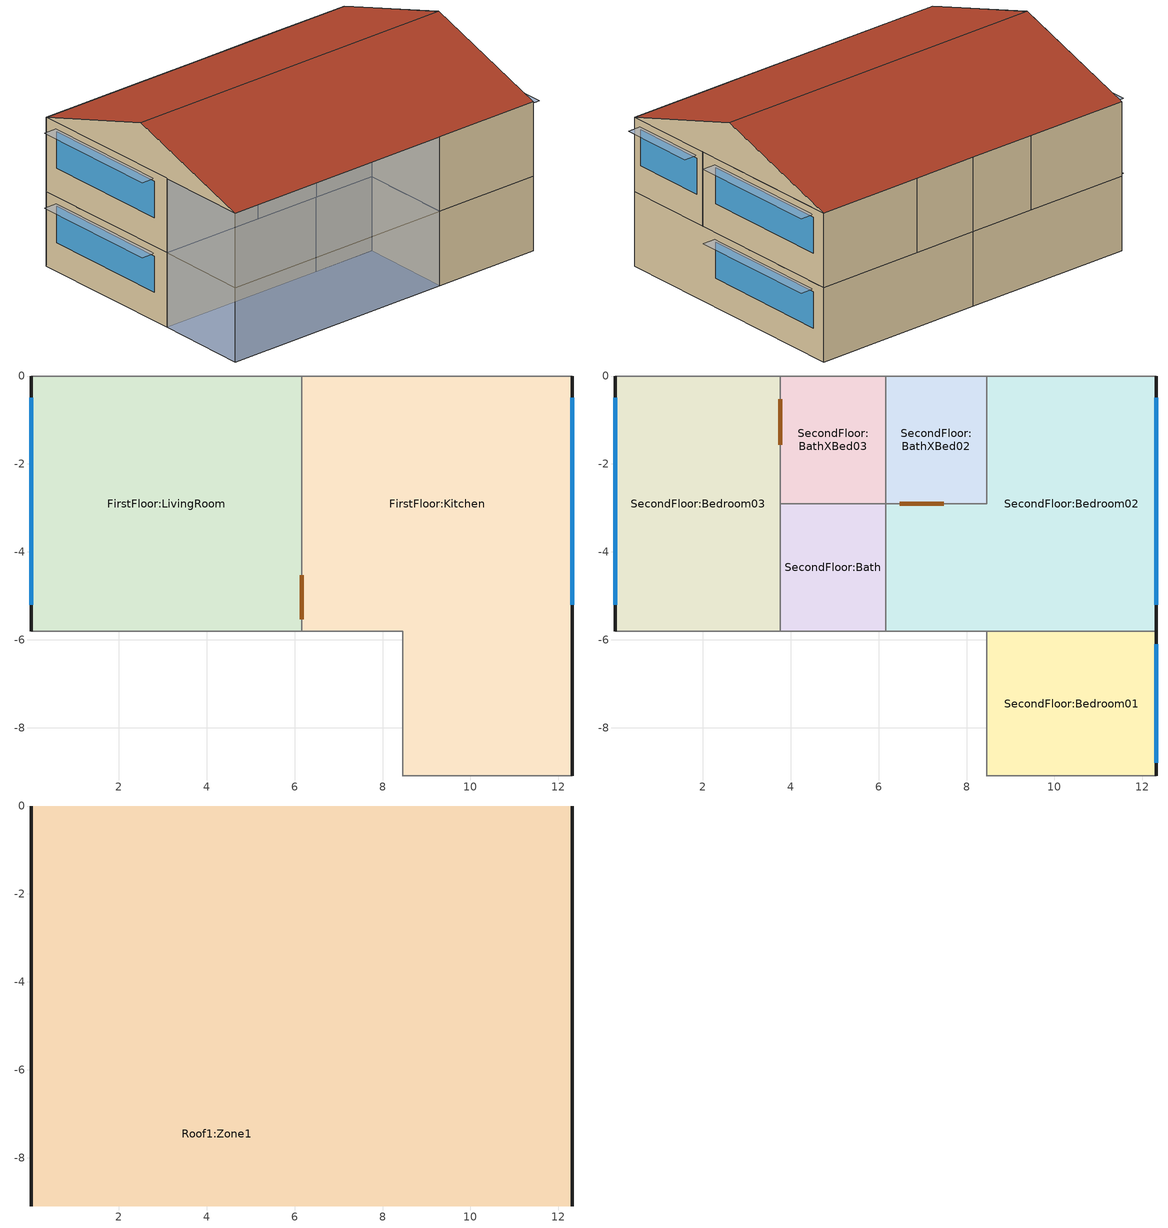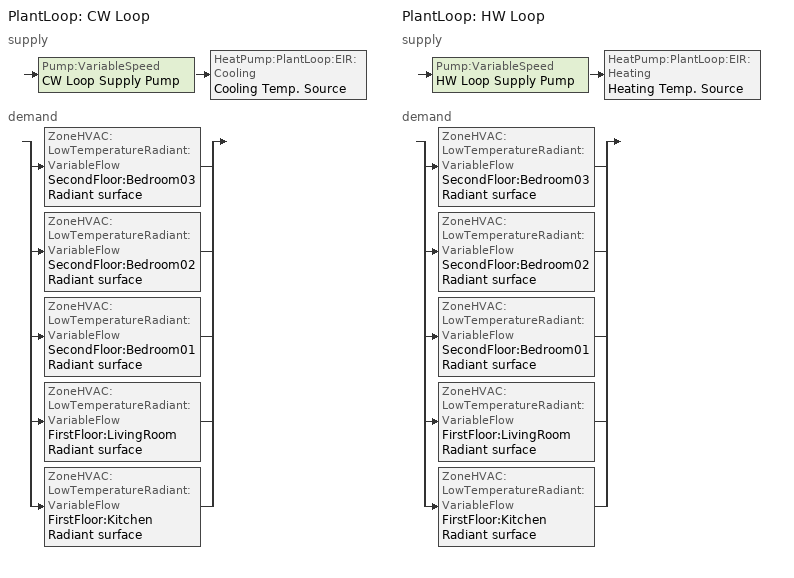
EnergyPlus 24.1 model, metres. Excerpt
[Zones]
FirstFloor:Kitchen
 floor ground (Heated Floor with floor covering - Ground): 12.32,-9.1 8.46,-9.1 8.46,-5.81 12.32,-5.81 z0; 12.32,-5.81 6.16,-5.81 6.16,0 12.32,0 z0
 wall outside (Wall - Energy code standard - Heavyweight): 12.32,-9.1 12.32,0 z0:2.59
 wall to FirstFloor:LivingRoom (Partition - 2 x 1 in. (2x25mm) gypsum plasterboard with 4 in. (100mm) cavity): 6.16,0 6.16,-5.81 z0:2.59
 wall adiabatic (Partition - 2 x 1 in. (2x25mm) gypsum plasterboard with 4 in. (100mm) cavity): 6.16,-5.81 8.46,-5.81 8.46,-9.1 z0:2.59
 wall adiabatic (Wall - Energy code standard - Heavyweight): 12.32,0 6.16,0 / 8.46,-9.1 12.32,-9.1 z0:2.59
 window (double_pane_low_E_air_eu): 12.32,-5.2 12.32,-0.5 z1:2.26
 door inside (Puerta interior del proyecto): 6.16,-4.54 6.16,-5.53 z0:2
FirstFloor:LivingRoom
 floor ground (Heated Floor with floor covering - Ground): 6.16,-5.81 0.01,-5.81 0.01,0 6.16,0 z0
 wall outside (Wall - Energy code standard - Heavyweight): 0.01,0 0.01,-5.81 z0:2.59
 wall adiabatic (Partition - 2 x 1 in. (2x25mm) gypsum plasterboard with 4 in. (100mm) cavity): 0.01,-5.81 6.16,-5.81 z0:2.59
 wall adiabatic (Wall - Energy code standard - Heavyweight): 6.16,0 0.01,0 z0:2.59
 window (double_pane_low_E_air_eu): 0.01,-0.5 0.01,-5.2 z1:2.26
SecondFloor:BathXBed02
 floor to FirstFloor:Kitchen (Heated Floor with floor covering - Internal): 8.46,-2.9 6.16,-2.9 6.16,0 8.46,0 z2.59
 wall to SecondFloor:Bedroom02 (Partition - 2 x 1 in. (2x25mm) gypsum plasterboard with 4 in. (100mm) cavity): 6.16,-2.9 8.46,-2.9 8.46,0 z2.59:5.18
 wall to SecondFloor:BathXBed03 (Partition - 2 x 1 in. (2x25mm) gypsum plasterboard with 4 in. (100mm) cavity_Rev): 6.16,0 6.16,-2.9 z2.59:5.18
 wall adiabatic (Wall - Energy code standard - Heavyweight): 8.46,0 6.16,0 z2.59:5.18
 door inside (Puerta interior del proyecto): 6.48,-2.9 7.48,-2.9 z2.83:4.83
SecondFloor:BathXBed03
 floor to FirstFloor:LivingRoom (Heated Floor with floor covering - Internal): 6.16,-2.9 3.77,-2.9 3.77,0 6.16,0 z2.59
 wall to SecondFloor:Bedroom03 (Partition - 2 x 1 in. (2x25mm) gypsum plasterboard with 4 in. (100mm) cavity_Rev): 3.77,0 3.77,-2.9 z2.59:5.18
 wall to SecondFloor:Bath (Partition - 2 x 1 in. (2x25mm) gypsum plasterboard with 4 in. (100mm) cavity): 3.77,-2.9 6.16,-2.9 z2.59:5.18
 wall adiabatic (Wall - Energy code standard - Heavyweight): 6.16,0 3.77,0 z2.59:5.18
 door inside (Puerta interior del proyecto_Rev): 3.77,-0.53 3.77,-1.56 z2.83:4.83
SecondFloor:Bath
 floor to FirstFloor:LivingRoom (Heated Floor with floor covering - Internal): 6.16,-5.81 3.77,-5.81 3.77,-2.9 6.16,-2.9 z2.59
 wall to SecondFloor:Bedroom02 (Partition - 2 x 1 in. (2x25mm) gypsum plasterboard with 4 in. (100mm) cavity_Rev): 6.16,-5.81 6.16,-2.9 z2.59:5.18
 wall to SecondFloor:Bedroom03 (Partition - 2 x 1 in. (2x25mm) gypsum plasterboard with 4 in. (100mm) cavity_Rev): 3.77,-2.9 3.77,-5.81 z2.59:5.18
 wall adiabatic (Partition - 2 x 1 in. (2x25mm) gypsum plasterboard with 4 in. (100mm) cavity): 3.77,-5.81 6.16,-5.81 z2.59:5.18
SecondFloor:Bedroom01
 floor to FirstFloor:Kitchen (Heated Floor with floor covering - Internal): 12.32,-9.1 8.46,-9.1 8.46,-5.81 12.32,-5.81 z2.59
 wall outside (Wall - Energy code standard - Heavyweight): 12.32,-9.1 12.32,-5.81 z2.59:5.18
 wall to SecondFloor:Bedroom02 (Partition - 2 x 1 in. (2x25mm) gypsum plasterboard with 4 in. (100mm) cavity_Rev): 12.32,-5.81 8.46,-5.81 z2.59:5.18
 wall adiabatic (Partition - 2 x 1 in. (2x25mm) gypsum plasterboard with 4 in. (100mm) cavity): 8.46,-5.81 8.46,-9.1 z2.59:5.18
 wall adiabatic (Wall - Energy code standard - Heavyweight): 8.46,-9.1 12.32,-9.1 z2.59:5.18
 window (double_pane_low_E_air_eu): 12.32,-8.8 12.32,-6.1 z3.6:4.86
SecondFloor:Bedroom02
 floor to FirstFloor:Kitchen (Heated Floor with floor covering - Internal): 8.46,-5.81 6.16,-5.81 6.16,-2.9 8.46,-2.9 z2.59; 12.32,-5.81 8.46,-5.81 8.46,0 12.32,0 z2.59
 wall outside (Wall - Energy code standard - Heavyweight): 12.32,-5.81 12.32,0 z2.59:5.18
 wall adiabatic (Partition - 2 x 1 in. (2x25mm) gypsum plasterboard with 4 in. (100mm) cavity): 6.16,-5.81 8.46,-5.81 z2.59:5.18
 wall adiabatic (Wall - Energy code standard - Heavyweight): 12.32,0 8.46,0 z2.59:5.18
 window (double_pane_low_E_air_eu): 12.32,-5.2 12.32,-0.5 z3.6:4.86
SecondFloor:Bedroom03
 floor to FirstFloor:LivingRoom (Heated Floor with floor covering - Internal): 3.77,-5.81 0.01,-5.81 0.01,0 3.77,0 z2.59
 wall outside (Wall - Energy code standard - Heavyweight): 0.01,0 0.01,-5.81 z2.59:5.18
 wall adiabatic (Partition - 2 x 1 in. (2x25mm) gypsum plasterboard with 4 in. (100mm) cavity): 0.01,-5.81 3.77,-5.81 z2.59:5.18
 wall adiabatic (Wall - Energy code standard - Heavyweight): 3.77,0 0.01,0 z2.59:5.18
 window (double_pane_low_E_air_eu): 0.01,-0.5 0.01,-5.2 z3.6:4.86
Roof1:Zone1
 floor to SecondFloor:Bedroom03 (Combined semi-exposed roof - Energy code standard - Heavyweight_Rev): 3.77,-5.81 0.01,-5.81 0.01,0 3.77,0 z5.18
 floor to SecondFloor:BathXBed03 (Combined semi-exposed roof - Energy code standard - Heavyweight_Rev): 6.16,-2.9 3.77,-2.9 3.77,0 6.16,0 z5.18
 floor to SecondFloor:BathXBed02 (Combined semi-exposed roof - Energy code standard - Heavyweight_Rev): 8.46,-2.9 6.16,-2.9 6.16,0 8.46,0 z5.18
 floor to SecondFloor:Bedroom02 (Combined semi-exposed roof - Energy code standard - Heavyweight_Rev): 12.32,-2.9 8.46,-2.9 8.46,0 12.32,0 z5.18; 12.32,-5.81 6.16,-5.81 6.16,-2.9 12.32,-2.9 z5.18
 floor to SecondFloor:Bath (Combined semi-exposed roof - Energy code standard - Heavyweight_Rev): 6.16,-5.81 3.77,-5.81 3.77,-2.9 6.16,-2.9 z5.18
 floor to SecondFloor:Bedroom01 (Combined semi-exposed roof - Energy code standard - Heavyweight_Rev): 12.32,-9.1 8.46,-9.1 8.46,-5.81 12.32,-5.81 z5.18
 floor adiabatic (Heated Floor with floor covering - Internal): 8.46,-9.1 0.01,-9.1 0.01,-5.81 8.46,-5.81 z5.18
 wall outside (Wall - Energy code standard - Heavyweight): 12.32,-9.1,5.18 12.32,0,5.18 12.32,-4.55,6.66; 0.01,0,5.18 0.01,-9.1,5.18 0.01,-4.55,6.66
 roof outside (Combined semi-exposed roof - Energy code standard - Heavyweight): 12.32,0,5.18 0.01,0,5.18 0.01,-4.55,6.66 12.32,-4.55,6.66; 0.01,-9.1,5.18 12.32,-9.1,5.18 12.32,-4.55,6.66 0.01,-4.55,6.66
shading: 0.01,-5.81 0.01,-9.1 / 0.01,-9.1 8.46,-9.1 z2.59:5.18; 0.01,-5.81 0.01,-9.1 / 0.01,-9.1 8.46,-9.1 z0:2.59; 12.32,-8.8 12.32,-6.1 12.82,-6.1 12.82,-8.8 z4.96; 12.32,-5.2 12.32,-0.5 12.82,-0.5 12.82,-5.2 z4.96; 0.01,-5.2 0.01,-0.5 -0.49,-0.5 -0.49,-5.2 z4.96; 12.32,-5.2 12.32,-0.5 12.82,-0.5 12.82,-5.2 z2.36; 0.01,-5.2 0.01,-0.5 -0.49,-0.5 -0.49,-5.2 z2.36
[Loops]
PlantLoop 'CW Loop'
 supply: Pump:VariableSpeed 'CW Loop Supply Pump' > HeatPump:PlantLoop:EIR:Cooling 'Cooling Temp. Source'
 demand: split
  | ZoneHVAC:LowTemperatureRadiant:VariableFlow 'SecondFloor:Bedroom03 Radiant surface'
  | ZoneHVAC:LowTemperatureRadiant:VariableFlow 'SecondFloor:Bedroom02 Radiant surface'
  | ZoneHVAC:LowTemperatureRadiant:VariableFlow 'SecondFloor:Bedroom01 Radiant surface'
  | ZoneHVAC:LowTemperatureRadiant:VariableFlow 'FirstFloor:LivingRoom Radiant surface'
  | ZoneHVAC:LowTemperatureRadiant:VariableFlow 'FirstFloor:Kitchen Radiant surface'
PlantLoop 'HW Loop'
 supply: Pump:VariableSpeed 'HW Loop Supply Pump' > HeatPump:PlantLoop:EIR:Heating 'Heating Temp. Source'
 demand: split
  | ZoneHVAC:LowTemperatureRadiant:VariableFlow 'SecondFloor:Bedroom03 Radiant surface'
  | ZoneHVAC:LowTemperatureRadiant:VariableFlow 'SecondFloor:Bedroom02 Radiant surface'
  | ZoneHVAC:LowTemperatureRadiant:VariableFlow 'SecondFloor:Bedroom01 Radiant surface'
  | ZoneHVAC:LowTemperatureRadiant:VariableFlow 'FirstFloor:LivingRoom Radiant surface'
  | ZoneHVAC:LowTemperatureRadiant:VariableFlow 'FirstFloor:Kitchen Radiant surface'
[Building]
Building: Loads convergence tolerance value=0.04; Maximum number of warmup days=50; Minimum number of warmup days=6; North axis=270; Solar distribution=FullExterior; Temperature convergence tolerance value=0.4; Terrain=Suburbs
[Site:GroundReflectance]
0.2, 0.2, 0.2, 0.2, 0.2, 0.2, 0.2, 0.2, 0.2, 0.2, 0.2, 0.2
[Site:GroundReflectance:SnowModifier]
2, 2
[Site:GroundTemperature:BuildingSurface]
18, 18, 18, 18, 18, 18, 18, 18, 18, 18, 18, 18
[Site:GroundTemperature:Deep]
14, 14, 14, 14, 14, 14, 14, 14, 14, 14, 14, 14
[Site:GroundTemperature:FCfactorMethod]
January ground temperature=6.09; February ground temperature=5.28; March ground temperature=6.71; April ground temperature=8.95; May ground temperature=14.81; June ground temperature=19.34; July ground temperature=22.39; August ground temperature=23.32; September ground temperature=21.74; October ground temperature=18.22; November ground temperature=13.53; December ground temperature=9.18
[Site:GroundTemperature:Shallow]
14, 14, 14, 14, 14, 14, 14, 14, 14, 14, 14, 14
[Site:Location]
Sitio (01-01:31-12)  (01-01:31-12): Elevation=61; Latitude=59.65; Longitude=17.95; Time zone=1
[Site:WaterMainsTemperature]
Annual average outdoor air temperature=10; Calculation method=Correlation; Maximum difference in monthly average outdoor air temperatures=20
[SizingPeriod:DesignDay] Barometric pressure=100594; Day of month=21; Daylight saving time indicator=No; Dry bulb temperature range modifier type=DefaultMultipliers; Humidity condition type=WetBulb; Rain indicator=No; Snow indicator=No
Name | Ashrae clear sky optical depth for beam irradiance taub | Ashrae clear sky optical depth for diffuse irradiance taud | Daily dry bulb temperature range | Day type | Maximum dry bulb temperature | Month | Solar model indicator | Wetbulb or dewpoint at maximum dry bulb | Wind direction | Wind speed | Sky clearness
STOCKHOLM_ ARLANDA Ann Clg .4% Condns DB=>MWB | 0.395 | 2.22 | 9.4 | SummerDesignDay | 27.1 | 7 | ASHRAETau | 17.5 | 220 | 4.4
STOCKHOLM_ ARLANDA Ann Htg 99.6% Condns DB |  |  | 0 | WinterDesignDay | -17.8 | 2 | ASHRAEClearSky | -17.8 | 250 | 2.4 | 0
[Construction]
Combined semi-exposed roof - Energy code standard - Heavyweight: Plywood (Heavyweight)_.01_DEGRADED, MW_Glass_Wool_Roof_Insulation_DEGRADED, Cast Concrete (Lightweight)_.1_DEGRADED, Plasterboard_.013_DEGRADED
Combined semi-exposed roof - Energy code standard - Heavyweight_Rev: Plasterboard_.013_DEGRADED, Cast Concrete (Lightweight)_.1_DEGRADED, MW_Glass_Wool_Roof_Insulation_DEGRADED, Plywood (Heavyweight)_.01_DEGRADED
Heated Floor with floor covering - Ground: Urea Formaldehyde Foam_.08_DEGRADED, Cast Concrete_.1_DEGRADED, EPS Expanded Polystyrene (Standard)_.08_DEGRADED, Limestone soft_.045_DEGRADED, Ceramic/porcelain_.0095_DEGRADED
Heated Floor with floor covering - Internal: 0.625 in. gypsum board_.008_DEGRADED, Cast Concrete (Dense)_.1_DEGRADED, EPS Expanded Polystyrene (Standard)_.08_DEGRADED, Limestone soft_.045_DEGRADED, Ceramic/porcelain_.0095_DEGRADED
Partition - 2 x 1 in. (2x25mm) gypsum plasterboard with 4 in. (100mm) cavity; Partition - 2 x 1 in. (2x25mm) gypsum plasterboard with 4 in. (100mm) cavity_Rev: Gypsum Plasterboard_.025_DEGRADED, 6_RVAL_2, Gypsum Plasterboard_.025_DEGRADED
Puerta interior del proyecto; Puerta interior del proyecto_Rev: Painted Oak_.035
Wall - Energy code standard - Heavyweight: Brickwork Outer_.1_DEGRADED, XPS_Extruded_Polystyrene_Wall_Insulation_DEGRADED, Concrete Block (Medium)_.1_DEGRADED, Gypsum Plastering_.013_DEGRADED
double_pane_low_E_air_eu: double_pane_low_E_air_eu
[Material] Roughness=Rough
Name | Conductivity | Density | Solar absorptance | Specific heat | Thermal absorptance | Thickness | Visible absorptance
0.625 in. gypsum board_.008_DEGRADED | 0.18 | 640 | 0.6 | 1150 | 0.85 | 0.012 | 0.6
Brickwork Outer_.1_DEGRADED | 0.9 | 1700 | 0.6 | 800 | 0.85 | 0.08 | 0.6
Cast Concrete (Dense)_.1_DEGRADED | 1.55 | 2100 | 0.55 | 840 | 0.85 | 0.08 | 0.55
Cast Concrete (Lightweight)_.1_DEGRADED | 0.4 | 1200 | 0.55 | 1000 | 0.85 | 0.08 | 0.55
Cast Concrete_.1_DEGRADED | 1.15 | 2000 | 0.55 | 1000 | 0.85 | 0.08 | 0.55
Ceramic/porcelain_.0095_DEGRADED | 1.5 | 2300 | 0.35 | 840 | 0.85 | 0.0075 | 0.35
Concrete Block (Medium)_.1_DEGRADED | 0.53 | 1400 | 0.55 | 1000 | 0.85 | 0.08 | 0.55
EPS Expanded Polystyrene (Standard)_.08_DEGRADED | 0.05 | 15 | 0.55 | 1400 | 0.85 | 0.07 | 0.55
Gypsum Plasterboard_.025_DEGRADED | 0.27 | 900 | 0.45 | 1000 | 0.85 | 0.02 | 0.45
Gypsum Plastering_.013_DEGRADED | 0.42 | 1000 | 0.45 | 1000 | 0.85 | 0.011 | 0.45
Limestone soft_.045_DEGRADED | 1.2 | 2200 | 0.55 | 1000 | 0.85 | 0.04 | 0.55
MW_Glass_Wool_Roof_Insulation_DEGRADED | 0.05 | 12 | 0.55 | 840 | 0.85 | 0.04 | 0.55
Painted Oak_.035 | 0.19 | 700 | 0.5 | 2390 | 0.9 | 0.035 | 0.5
Plasterboard_.013_DEGRADED | 0.27 | 2800 | 0.45 | 896 | 0.85 | 0.011 | 0.45
Plywood (Heavyweight)_.01_DEGRADED | 0.17 | 700 | 0.6 | 1420 | 0.85 | 0.008 | 0.6
Urea Formaldehyde Foam_.08_DEGRADED | 0.05 | 10 | 0.55 | 1400 | 0.85 | 0.06 | 0.55
XPS_Extruded_Polystyrene_Wall_Insulation_DEGRADED | 0.039 | 35 | 0.55 | 1400 | 0.85 | 0.04 | 0.55
[Material:NoMass]
6_RVAL_2: Roughness=Rough; Solar absorptance=0.7; Thermal absorptance=0.9; Thermal resistance=0.15; Visible absorptance=0.7
[WindowMaterial:Shade]
MEDIUM REFLECT - MEDIUM TRANS SHADE: Airflow permeability=0; Bottom opening multiplier=0.5; Conductivity=0.1; Infrared hemispherical emissivity=0.9; Infrared transmittance=0; Left side opening multiplier=0.5; Right side opening multiplier=0.5; Shade to glass distance=0.05; Solar reflectance=0.5; Solar transmittance=0.4; Thickness=0.005; Top opening multiplier=0.5; Visible reflectance=0.5; Visible transmittance=0.4
[WindowMaterial:SimpleGlazingSystem]
double_pane_low_E_air_eu: Solar heat gain coefficient=0.4; U factor=1.4; Visible transmittance=0.65
[AvailabilityManager:HighTemperatureTurnOff]
HeatingOperationLimit: Temperature=22
[AvailabilityManager:LowTemperatureTurnOff]
CoolingLimitOperation: Temperature=14
[AvailabilityManager:Scheduled] Schedule=On 24/7
CW Loop Availability; HW Loop Availability
[Daylighting:Controls] Availability schedule=On; Fraction of lights controlled by reference point 1=1; Daylighting method=SplitFlux; Delight gridding resolution=1; Glare calculation azimuth angle of view direction clockwise from zone y axis=0; Lighting control type=Continuous; Maximum allowable discomfort glare index=22; Minimum input power fraction for continuous or continuousoff dimming control=0.1; Minimum light output fraction for continuous or continuousoff dimming control=0.1; Number of stepped control steps=1; Probability lighting will be reset when needed in manual stepped control=1
Name | Daylighting reference point name 1 | Illuminance setpoint at reference point 1 | Glare calculation daylighting reference point | Zone or space
FirstFloor:Kitchen | FirstFloor:Kitchen Ref Point 1 | 300 | FirstFloor:Kitchen Ref Point 1 | FirstFloor:Kitchen
FirstFloor:LivingRoom | FirstFloor:LivingRoom Ref Point 1 | 150 | FirstFloor:LivingRoom Ref Point 1 | FirstFloor:LivingRoom
SecondFloor:Bedroom01 | SecondFloor:Bedroom01 Ref Point 1 | 100 | SecondFloor:Bedroom01 Ref Point 1 | SecondFloor:Bedroom01
SecondFloor:Bedroom02 | SecondFloor:Bedroom02 Ref Point 1 | 100 | SecondFloor:Bedroom02 Ref Point 1 | SecondFloor:Bedroom02
SecondFloor:Bedroom03 | SecondFloor:Bedroom03 Ref Point 1 | 100 | SecondFloor:Bedroom03 Ref Point 1 | SecondFloor:Bedroom03
[DesignSpecification:OutdoorAir] Outdoor air flow air changes per hour=0; Outdoor air flow per person=0.00944; Outdoor air flow per zone=0; Outdoor air flow per zone floor area=0; Outdoor air method=Flow/Person; Outdoor air schedule=On 24/7
FirstFloor:Kitchen Design Specification Outdoor Air Object; FirstFloor:LivingRoom Design Specification Outdoor Air Object; SecondFloor:Bath Design Specification Outdoor Air Object; SecondFloor:BathXBed02 Design Specification Outdoor Air Object; SecondFloor:BathXBed03 Design Specification Outdoor Air Object; SecondFloor:Bedroom01 Design Specification Outdoor Air Object; SecondFloor:Bedroom02 Design Specification Outdoor Air Object; SecondFloor:Bedroom03 Design Specification Outdoor Air Object
[DesignSpecification:ZoneAirDistribution] Zone air distribution effectiveness in cooling mode=1; Zone air distribution effectiveness in heating mode=1; Zone secondary recirculation fraction=0
FirstFloor:Kitchen Design Specification Zone Air Distribution Object; FirstFloor:LivingRoom Design Specification Zone Air Distribution Object; SecondFloor:Bath Design Specification Zone Air Distribution Object; SecondFloor:BathXBed02 Design Specification Zone Air Distribution Object; SecondFloor:BathXBed03 Design Specification Zone Air Distribution Object; SecondFloor:Bedroom01 Design Specification Zone Air Distribution Object; SecondFloor:Bedroom02 Design Specification Zone Air Distribution Object; SecondFloor:Bedroom03 Design Specification Zone Air Distribution Object
[HeatPump:PlantLoop:EIR:Cooling]
Cooling Temp. Source: Capacity modifier function of temperature curve=CoolCapAquarea9kW; Companion heat pump=Heating Temp. Source; Condenser type=AirSource; Control type=Load; Electric input to output ratio modifier function of part load ratio curve=Aquarea9kW_PLR; Electric input to output ratio modifier function of temperature curve=EERAquarea9kW; Flow mode=VariableSpeedPumping; Load side reference flow rate=0.000205668; Maximum source inlet temperature=100; Minimum part load ratio=1e-07; Minimum source inlet temperature=-100; Reference capacity=Autosize; Reference coefficient of performance=5.5; Sizing factor=1; Source side reference flow rate=Autosize
[HeatPump:PlantLoop:EIR:Heating]
Heating Temp. Source: Capacity modifier function of temperature curve=HeatCapAquarea9kW; Companion heat pump=Cooling Temp. Source; Condenser type=AirSource; Control type=Load; Electric input to output ratio modifier function of part load ratio curve=Aquarea9kW_PLR; Electric input to output ratio modifier function of temperature curve=COPAquarea9kW; Flow mode=VariableSpeedPumping; Heat pump defrost control=None; Heat pump defrost time period fraction=0.058333; Heat pump sizing method=GreaterOfHeatingOrCooling; Heating to cooling capacity sizing ratio=1; Load side reference flow rate=0.000261661; Maximum outdoor dry bulb temperature for defrost operation=10; Maximum source inlet temperature=100; Minimum part load ratio=1e-07; Minimum source inlet temperature=-100; Reference capacity=Autosize; Reference coefficient of performance=4; Sizing factor=1; Source side reference flow rate=Autosize
[Lights] Design level calculation method=Watts/Area; Fraction radiant=0.42; Fraction replaceable=1; Fraction visible=0.18; Return air fraction=0; Schedule=Off 24/7
Name | End use subcategory | Watts per floor area | Zone or zonelist or space or spacelist
FirstFloor:Kitchen General lighting | ELECTRIC EQUIPMENT#FirstFloor:Kitchen#GeneralLights | 3.4 | FirstFloor:Kitchen
FirstFloor:LivingRoom General lighting | ELECTRIC EQUIPMENT#FirstFloor:LivingRoom#GeneralLights | 5.1 | FirstFloor:LivingRoom
SecondFloor:Bath General lighting | ELECTRIC EQUIPMENT#SecondFloor:Bath#GeneralLights | 5.1 | SecondFloor:Bath
SecondFloor:BathXBed02 General lighting | ELECTRIC EQUIPMENT#SecondFloor:BathXBed02#GeneralLights | 5.1 | SecondFloor:BathXBed02
SecondFloor:BathXBed03 General lighting | ELECTRIC EQUIPMENT#SecondFloor:BathXBed03#GeneralLights | 5.1 | SecondFloor:BathXBed03
SecondFloor:Bedroom01 General lighting | ELECTRIC EQUIPMENT#SecondFloor:Bedroom01#GeneralLights | 3.4 | SecondFloor:Bedroom01
SecondFloor:Bedroom02 General lighting | ELECTRIC EQUIPMENT#SecondFloor:Bedroom02#GeneralLights | 3.4 | SecondFloor:Bedroom02
SecondFloor:Bedroom03 General lighting | ELECTRIC EQUIPMENT#SecondFloor:Bedroom03#GeneralLights | 3.4 | SecondFloor:Bedroom03
[OtherEquipment] Carbon dioxide generation rate=0; Design level calculation method=Watts/Area; End use subcategory=General; Fraction latent=0; Fraction lost=0; Fraction radiant=0.2; Fuel type=Electricity; Schedule=Off 24/7
Name | Power per floor area | Zone or zonelist or space or spacelist
FirstFloor:Kitchen Equipment gain | 12 | FirstFloor:Kitchen
FirstFloor:LivingRoom Equipment gain | 3.9 | FirstFloor:LivingRoom
SecondFloor:Bath Equipment gain | 1.67 | SecondFloor:Bath
SecondFloor:BathXBed02 Equipment gain | 1.67 | SecondFloor:BathXBed02
SecondFloor:BathXBed03 Equipment gain | 1.67 | SecondFloor:BathXBed03
SecondFloor:Bedroom01 Equipment gain | 3.58 | SecondFloor:Bedroom01
SecondFloor:Bedroom02 Equipment gain | 3.58 | SecondFloor:Bedroom02
SecondFloor:Bedroom03 Equipment gain | 3.58 | SecondFloor:Bedroom03
[People] Air velocity schedule=Default Air Velocity for Comfort Calculations; Carbon dioxide generation rate=3.82e-08; Clothing insulation calculation method=ClothingInsulationSchedule; Enable ashrae 55 comfort warnings=No; Fraction radiant=0.3; Mean radiant temperature calculation type=EnclosureAveraged; Number of people calculation method=People/Area; Number of people schedule=Off 24/7; Sensible heat fraction=Autocalculate; Thermal comfort model 1 type=Fanger; Work efficiency schedule=Work efficiency
Name | Activity level schedule | Clothing insulation schedule | People per floor area | Zone or zonelist or space or spacelist
People FirstFloor:Kitchen | Activity Schedule 2035 | Clothing Schedule 2035 | 0.0187563 | FirstFloor:Kitchen
People FirstFloor:LivingRoom | Activity Schedule 2044 | Clothing Schedule 2044 | 0.0187563 | FirstFloor:LivingRoom
People SecondFloor:Bath | Activity Schedule 1688 | Clothing Schedule 1688 | 0.0187368 | SecondFloor:Bath
People SecondFloor:BathXBed02 | Activity Schedule 1671 | Clothing Schedule 1671 | 0.0187368 | SecondFloor:BathXBed02
People SecondFloor:BathXBed03 | Activity Schedule 1664 | Clothing Schedule 1664 | 0.0187368 | SecondFloor:BathXBed03
People SecondFloor:Bedroom01 | Activity Schedule 1704 | Clothing Schedule 1704 | 0.0229388 | SecondFloor:Bedroom01
People SecondFloor:Bedroom02 | Activity Schedule 1678 | Clothing Schedule 1678 | 0.0229388 | SecondFloor:Bedroom02
People SecondFloor:Bedroom03 | Activity Schedule 1656 | Clothing Schedule 1656 | 0.0229388 | SecondFloor:Bedroom03
[PlantEquipmentList]
CW Loop Scheme 1 Range 1 Equipment List: Cooling Temp. Source, HeatPump:PlantLoop:EIR:Cooling
HW Loop Scheme 1 Range 1 Equipment List: Heating Temp. Source, HeatPump:PlantLoop:EIR:Heating
[PlantEquipmentOperation:CoolingLoad]
CW Loop Scheme 1: Load range 1 lower limit=0; Load range 1 upper limit=1e+15; Range 1 equipment list=CW Loop Scheme 1 Range 1 Equipment List
[PlantEquipmentOperation:HeatingLoad]
HW Loop Scheme 1: Load range 1 lower limit=0; Load range 1 upper limit=1e+15; Range 1 equipment list=HW Loop Scheme 1 Range 1 Equipment List
[PlantEquipmentOperationSchemes]
Name | Control scheme 1 | Control scheme 1 schedule
CW Loop Operation | CW Loop Scheme 1 | Off
HW Loop Operation | HW Loop Scheme 1 | On 24/7
[PlantLoop] Common pipe simulation=None; Fluid type=Water; Load distribution scheme=SequentialLoad; Maximum loop flow rate=Autosize; Minimum loop flow rate=0; Minimum loop temperature=10; Plant loop demand calculation scheme=SingleSetpoint; Plant loop volume=Autocalculate; Pressure simulation type=None
Name | Maximum loop temperature | Plant equipment operation scheme
CW Loop | 26 | CW Loop Operation
HW Loop | 55 | HW Loop Operation
[Pump:VariableSpeed] Design maximum flow rate=Autosize; Design minimum flow rate=0; Design power consumption=Autosize; Design pump head=20000; Fraction of motor inefficiencies to fluid stream=0; Motor efficiency=0.9; Pump control type=Intermittent; Coefficient 1 of the part load performance curve=0; Coefficient 2 of the part load performance curve=1; Coefficient 3 of the part load performance curve=0; Coefficient 4 of the part load performance curve=0
CW Loop Supply Pump; HW Loop Supply Pump
[SetpointManager:Scheduled] Control variable=Temperature
Name | Schedule | Setpoint node or nodelist
CW Loop Setpoint Manager | Cooling low water temperature schedule: Always 16.00 | CW Loop Setpoint Manager Node List
HW Loop Setpoint Manager | Heating high water temperature schedule: Always 65.00 | HW Loop Setpoint Manager Node List
[Sizing:Plant]
Name | Design loop exit temperature | Loop design temperature difference | Loop type
HW Loop | 45 | 5 | Heating
CW Loop | 16 | 3 | Cooling
[Sizing:Zone] Account for dedicated outdoor air system=No; Cooling design air flow method=DesignDay; Cooling design air flow rate=0; Cooling minimum air flow=0; Cooling minimum air flow fraction=0; Cooling minimum air flow per zone floor area=0.00076; Dedicated outdoor air high setpoint temperature for design=Autosize; Dedicated outdoor air low setpoint temperature for design=Autosize; Dedicated outdoor air system control strategy=NeutralSupplyAir; Heating design air flow method=DesignDay; Heating design air flow rate=0; Heating maximum air flow=0.14158; Heating maximum air flow fraction=0.3; Heating maximum air flow per zone floor area=0.00203; Zone cooling design supply air humidity ratio=0.009; Zone cooling design supply air humidity ratio difference=0.005; Zone cooling design supply air temperature=14; Zone cooling design supply air temperature difference=10; Zone cooling design supply air temperature input method=SupplyAirTemperature; Zone cooling sizing factor=1.15; Zone heating design supply air humidity ratio=0.004; Zone heating design supply air temperature=50; Zone heating design supply air temperature difference=10; Zone heating design supply air temperature input method=SupplyAirTemperature; Zone heating sizing factor=1.25; Zone humidification design supply air humidity ratio difference=0.005; Zone latent cooling design supply air humidity ratio input method=HumidityRatioDifference; Zone latent heating design supply air humidity ratio input method=HumidityRatioDifference; Zone load sizing method=Sensible Load Only No Latent Load
Name | Design specification outdoor air object | Design specification zone air distribution object
SecondFloor:Bedroom03 | SecondFloor:Bedroom03 Design Specification Outdoor Air Object | SecondFloor:Bedroom03 Design Specification Zone Air Distribution Object
SecondFloor:BathXBed03 | SecondFloor:BathXBed03 Design Specification Outdoor Air Object | SecondFloor:BathXBed03 Design Specification Zone Air Distribution Object
SecondFloor:BathXBed02 | SecondFloor:BathXBed02 Design Specification Outdoor Air Object | SecondFloor:BathXBed02 Design Specification Zone Air Distribution Object
SecondFloor:Bedroom02 | SecondFloor:Bedroom02 Design Specification Outdoor Air Object | SecondFloor:Bedroom02 Design Specification Zone Air Distribution Object
SecondFloor:Bath | SecondFloor:Bath Design Specification Outdoor Air Object | SecondFloor:Bath Design Specification Zone Air Distribution Object
SecondFloor:Bedroom01 | SecondFloor:Bedroom01 Design Specification Outdoor Air Object | SecondFloor:Bedroom01 Design Specification Zone Air Distribution Object
FirstFloor:LivingRoom | FirstFloor:LivingRoom Design Specification Outdoor Air Object | FirstFloor:LivingRoom Design Specification Zone Air Distribution Object
FirstFloor:Kitchen | FirstFloor:Kitchen Design Specification Outdoor Air Object | FirstFloor:Kitchen Design Specification Zone Air Distribution Object
[ThermostatSetpoint:SingleCooling] Setpoint temperature schedule=Cooling SP SCHED
FirstFloor:Kitchen SimpleCooling SP; FirstFloor:LivingRoom SimpleCooling SP; SecondFloor:Bath SimpleCooling SP; SecondFloor:BathXBed02 SimpleCooling SP; SecondFloor:BathXBed03 SimpleCooling SP; SecondFloor:Bedroom01 SimpleCooling SP; SecondFloor:Bedroom02 SimpleCooling SP; SecondFloor:Bedroom03 SimpleCooling SP
[ThermostatSetpoint:SingleHeating]
Name | Setpoint temperature schedule
FirstFloor:Kitchen SimpleHeating SP | Heating SP KITCHEN_SCHED
FirstFloor:LivingRoom SimpleHeating SP | Heating SP LIVING_SCHED
SecondFloor:Bath SimpleHeating SP; SecondFloor:BathXBed02 SimpleHeating SP; SecondFloor:BathXBed03 SimpleHeating SP | Heating SP SCHED
SecondFloor:Bedroom01 SimpleHeating SP | Heating SP BEDROOM1_SCHED
SecondFloor:Bedroom02 SimpleHeating SP | Heating SP BEDROOM2_SCHED
SecondFloor:Bedroom03 SimpleHeating SP | Heating SP BEDROOM3_SCHED
[WindowShadingControl] Glare control is active=No; Multiple surface control type=Sequential; Schedule=On; Setpoint=24; Shading control is scheduled=Yes; Shading control type=OnIfHighZoneAirTemperature; Shading device material=MEDIUM REFLECT - MEDIUM TRANS SHADE; Shading type=InteriorShade
Name | Zone | Fenestration surface name 1
Bed01: IntShade_Control | SecondFloor:Bedroom01 | SecondFloor:Bedroom01_Wall_2_0_0_0_0_0_Win
Bed02: IntShade_Control | SecondFloor:Bedroom02 | SecondFloor:Bedroom02_Wall_2_0_0_0_0_0_Win
Bed03: IntShade_Control | SecondFloor:Bedroom03 | SecondFloor:Bedroom03_Wall_2_0_0_0_0_0_Win
Kitchen: IntShade_Control | FirstFloor:Kitchen | FirstFloor:Kitchen_Wall_2_0_0_0_0_0_Win
LivingRoom: IntShade_Control | FirstFloor:LivingRoom | FirstFloor:LivingRoom_Wall_4_0_0_0_0_0_Win
[Zone] Multiplier=1; Type=1; Zone inside convection algorithm=TARP
Name | Floor area | Part of total floor area | Volume
FirstFloor:Kitchen | 42.2345 | Yes | 109.4507
FirstFloor:LivingRoom | 31.4984 | Yes | 81.6282
Roof1:Zone1 | 73.6796 | No | 37.6089
SecondFloor:Bath | 6.1863 | Yes | 14.5346
SecondFloor:BathXBed02 | 5.4391 | Yes | 12.7791
SecondFloor:BathXBed03 | 5.6981 | Yes | 13.3877
SecondFloor:Bedroom01 | 10.2119 | Yes | 23.993
SecondFloor:Bedroom02 | 25.3347 | Yes | 59.5239
SecondFloor:Bedroom03 | 18.4609 | Yes | 43.3738
[ZoneControl:Thermostat]
Name | Zone or zonelist | Control 1 | Control 2 | Control type schedule
FirstFloor:Kitchen Thermostat | FirstFloor:Kitchen | FirstFloor:Kitchen SimpleHeating SP | FirstFloor:Kitchen SimpleCooling SP | Kitchen Control type schedule: CoolingHeating
FirstFloor:LivingRoom Thermostat | FirstFloor:LivingRoom | FirstFloor:LivingRoom SimpleHeating SP | FirstFloor:LivingRoom SimpleCooling SP | Living Control type schedule: CoolingHeating
SecondFloor:Bath Thermostat | SecondFloor:Bath | SecondFloor:Bath SimpleHeating SP | SecondFloor:Bath SimpleCooling SP | Bath Control type schedule: CoolingHeating
SecondFloor:BathXBed02 Thermostat | SecondFloor:BathXBed02 | SecondFloor:BathXBed02 SimpleHeating SP | SecondFloor:BathXBed02 SimpleCooling SP | BathB2 Control type schedule: CoolingHeating
SecondFloor:BathXBed03 Thermostat | SecondFloor:BathXBed03 | SecondFloor:BathXBed03 SimpleHeating SP | SecondFloor:BathXBed03 SimpleCooling SP | BathB3 Control type schedule: CoolingHeating
SecondFloor:Bedroom01 Thermostat | SecondFloor:Bedroom01 | SecondFloor:Bedroom01 SimpleHeating SP | SecondFloor:Bedroom01 SimpleCooling SP | Bed1 Control type schedule: CoolingHeating
SecondFloor:Bedroom02 Thermostat | SecondFloor:Bedroom02 | SecondFloor:Bedroom02 SimpleHeating SP | SecondFloor:Bedroom02 SimpleCooling SP | Bed2 Control type schedule: CoolingHeating
SecondFloor:Bedroom03 Thermostat | SecondFloor:Bedroom03 | SecondFloor:Bedroom03 SimpleHeating SP | SecondFloor:Bedroom03 SimpleCooling SP | Bed3 Control type schedule: CoolingHeating
[Zone equipment]
FirstFloor:Kitchen: FirstFloor:Kitchen Radiant surface
FirstFloor:LivingRoom: FirstFloor:LivingRoom Radiant surface
SecondFloor:Bath: SecondFloor: Bath IdealLoadSystem
SecondFloor:BathXBed02: SecondFloor: BathBed02 IdealLoadSystem
SecondFloor:BathXBed03: SecondFloor: BathBed03 IdealLoadSystem
SecondFloor:Bedroom01: SecondFloor:Bedroom01 Radiant surface
SecondFloor:Bedroom02: SecondFloor:Bedroom02 Radiant surface
SecondFloor:Bedroom03: SecondFloor:Bedroom03 Radiant surface
[ZoneHVAC:IdealLoadsAirSystem] Availability schedule=Radiant Availavility; Cooling limit=NoLimit; Dehumidification control type=None; Demand controlled ventilation type=None; Heat recovery type=None; Heating limit=NoLimit; Humidification control type=None; Latent heat recovery effectiveness=0.65; Maximum cooling air flow rate=Autosize; Maximum heating air flow rate=Autosize; Maximum heating supply air humidity ratio=0.0156; Maximum heating supply air temperature=50; Minimum cooling supply air humidity ratio=0.0077; Minimum cooling supply air temperature=13; Outdoor air economizer type=NoEconomizer; Sensible heat recovery effectiveness=0.7
SecondFloor: Bath IdealLoadSystem; SecondFloor: BathBed02 IdealLoadSystem; SecondFloor: BathBed03 IdealLoadSystem
[ZoneHVAC:LowTemperatureRadiant:SurfaceGroup]
Name | Flow fraction for surface 1 | Surface name 1 | Flow fraction for surface 2 | Surface name 2
FirstFloor:Kitchen Radiant surface list | 0.262143 | FirstFloor:Kitchen_GroundFloor_0_0_0 | 0.737857 | FirstFloor:Kitchen_GroundFloor_0_0_1
FirstFloor:LivingRoom Radiant surface list | 1 | FirstFloor:LivingRoom_GroundFloor_0_0_0
SecondFloor:Bedroom01 Radiant surface list | 1 | SecondFloor:Bedroom01_Floor_0_0_0
SecondFloor:Bedroom02 Radiant surface list | 0.228969 | SecondFloor:Bedroom02_Floor_0_0_0 | 0.771031 | SecondFloor:Bedroom02_Floor_0_0_1
SecondFloor:Bedroom03 Radiant surface list | 1 | SecondFloor:Bedroom03_Floor_0_0_0
[ZoneHVAC:LowTemperatureRadiant:VariableFlow] Availability schedule=Radiant Availavility; Cooling design capacity=Autosize; Heating design capacity=Autosize; Hydronic tubing length=Autosize; Maximum cold water flow=Autosize; Maximum hot water flow=Autosize; Number of circuits=CalculateFromCircuitLength
Name | Zone | Circuit length | Design object | Surface name or radiant surface group
FirstFloor:LivingRoom Radiant surface | FirstFloor:LivingRoom | 120 | FirstFloor:LivingRoom Radiant surface Design Object | FirstFloor:LivingRoom Radiant surface list
FirstFloor:Kitchen Radiant surface | FirstFloor:Kitchen | 120 | FirstFloor:Kitchen Radiant surface Design Object | FirstFloor:Kitchen Radiant surface list
SecondFloor:Bedroom01 Radiant surface | SecondFloor:Bedroom01 | 100 | SecondFloor:Bedroom01 Radiant surface Design Object | SecondFloor:Bedroom01 Radiant surface list
SecondFloor:Bedroom02 Radiant surface | SecondFloor:Bedroom02 | 100 | SecondFloor:Bedroom02 Radiant surface Design Object | SecondFloor:Bedroom02 Radiant surface list
SecondFloor:Bedroom03 Radiant surface | SecondFloor:Bedroom03 | 100 | SecondFloor:Bedroom03 Radiant surface Design Object | SecondFloor:Bedroom03 Radiant surface list
[ZoneHVAC:LowTemperatureRadiant:VariableFlow:Design] Condensation control dewpoint offset=1; Condensation control type=Off; Cooling control temperature schedule=Cooling SP SCHED; Cooling control throttling range=1; Cooling design capacity method=CoolingDesignCapacity; Fluid to radiant surface heat transfer model=ConvectionOnly; Fraction of autosized heating design capacity=1; Heating control throttling range=0.5; Heating design capacity method=HeatingDesignCapacity; Hydronic tubing conductivity=0.35; Hydronic tubing inside diameter=0.012; Hydronic tubing outside diameter=0.016; Setpoint control type=ZeroFlowPower; Temperature control type=MeanAirTemperature
Name | Heating control temperature schedule
FirstFloor:Kitchen Radiant surface Design Object | Heating SP KITCHEN_SCHED
FirstFloor:LivingRoom Radiant surface Design Object | Heating SP LIVING_SCHED
SecondFloor:Bedroom01 Radiant surface Design Object | Heating SP BEDROOM1_SCHED
SecondFloor:Bedroom02 Radiant surface Design Object | Heating SP BEDROOM2_SCHED
SecondFloor:Bedroom03 Radiant surface Design Object | Heating SP BEDROOM3_SCHED
[ZoneInfiltration:DesignFlowRate] Air changes per hour=0.2; Constant term coefficient=1; Design flow rate calculation method=AirChanges/Hour; Schedule=On 24/7; Temperature term coefficient=0.025; Velocity squared term coefficient=0; Velocity term coefficient=0
Name | Zone or zonelist or space or spacelist
FirstFloor:Kitchen Infiltration | FirstFloor:Kitchen
FirstFloor:LivingRoom Infiltration | FirstFloor:LivingRoom
Roof1:Zone1 Infiltration | Roof1:Zone1
SecondFloor:Bath Infiltration | SecondFloor:Bath
SecondFloor:BathXBed02 Infiltration | SecondFloor:BathXBed02
SecondFloor:BathXBed03 Infiltration | SecondFloor:BathXBed03
SecondFloor:Bedroom01 Infiltration | SecondFloor:Bedroom01
SecondFloor:Bedroom02 Infiltration | SecondFloor:Bedroom02
SecondFloor:Bedroom03 Infiltration | SecondFloor:Bedroom03
[ZoneVentilation:DesignFlowRate] Constant term coefficient=1; Delta temperature=0; Design flow rate calculation method=AirChanges/Hour; Fan pressure rise=0; Fan total efficiency=1; Maximum indoor temperature=100; Maximum outdoor temperature=100; Maximum wind speed=40; Minimum indoor temperature=22; Minimum outdoor temperature=-100; Schedule=On 24/7; Temperature term coefficient=0; Velocity squared term coefficient=0; Velocity term coefficient=0; Ventilation type=Natural
Name | Air changes per hour | Zone or zonelist or space or spacelist
FirstFloor:Kitchen Nat Vent | 0.7 | FirstFloor:Kitchen
FirstFloor:LivingRoom Nat Vent | 0.5 | FirstFloor:LivingRoom
SecondFloor:Bath Nat Vent | 0.7 | SecondFloor:Bath
SecondFloor:BathXBed02 Nat Vent | 0.7 | SecondFloor:BathXBed02
SecondFloor:BathXBed03 Nat Vent | 0.7 | SecondFloor:BathXBed03
SecondFloor:Bedroom01 Nat Vent | 0.5 | SecondFloor:Bedroom01
SecondFloor:Bedroom02 Nat Vent | 0.5 | SecondFloor:Bedroom02
SecondFloor:Bedroom03 Nat Vent | 0.5 | SecondFloor:Bedroom03
[Curve:Biquadratic] Input unit type for x=Dimensionless; Input unit type for y=Dimensionless; Output unit type=Dimensionless
Name | Maximum value of x | Maximum value of y | Minimum value of x | Minimum value of y | Coefficient1 constant | Coefficient2 x | Coefficient3 x 2 | Coefficient4 y | Coefficient5 y 2 | Coefficient6 x y
COPAquarea9kW | 55 | 25 | 30 | -15 | 1.20771 | -0.0169188 | 0.000571001 | -0.0266222 | 0.0001688 | -0.000247247
CoolCapAquarea9kW | 18 | 43 | 7 | 18 | -1.3301 | 0.203069 | -0.00741985 | 0.0868187 | -0.00139995 | -0.000565892
EERAquarea9kW | 18 | 43 | 7 | 18 | 3.43584 | -0.0360282 | -4.98148e-05 | -0.0933746 | 0.000553963 | 0.00134068
HeatCapAquarea9kW | 55 | 25 | 30 | -15 | 0.768683 | 0.00457227 | -8.8254e-05 | 0.0136119 | -0.000194805 | -4.71761e-05
[Curve:Cubic]
Aquarea9kW_PLR: Input unit type for x=Dimensionless; Maximum curve output=1; Maximum value of x=1; Minimum value of x=0.1; Output unit type=Dimensionless; Coefficient1 constant=1.2517; Coefficient2 x=-3.3688; Coefficient3 x 2=4.7659; Coefficient4 x 3=-1.6499
[Schedule:Compact]
Activity Schedule 1656; Activity Schedule 1678; Activity Schedule 1704: Through: 12/31, For: AllDays, Until: 24:00, 81
Activity Schedule 1664; Activity Schedule 1671; Activity Schedule 1688: Through: 12/31, For: AllDays, Until: 24:00, 108
Activity Schedule 2035: Through: 12/31, For: AllDays, Until: 24:00, 144
Activity Schedule 2044: Through: 12/31, For: AllDays, Until: 24:00, 99
Bath Control type schedule: CoolingHeating; BathB2 Control type schedule: CoolingHeating; BathB3 Control type schedule: CoolingHeating; Bed1 Control type schedule: CoolingHeating; Bed2 Control type schedule: CoolingHeating; Bed3 Control type schedule: CoolingHeating; Kitchen Control type schedule: CoolingHeating; Living Control type schedule: CoolingHeating: Through: 4/30, For: Alldays, Until: 24:00, 1, Through: 9/30, For: Alldays, Until: 24:00, 2, Through: 12/31, For: Alldays, Until: 24:00, 1
Clothing Schedule 1656; Clothing Schedule 1664; Clothing Schedule 1671; Clothing Schedule 1678; Clothing Schedule 1688; Clothing Schedule 1704; Clothing Schedule 2035; Clothing Schedule 2044: Through: 4/1, For: AllDays, Until: 24:00, 1, Through: 9/30, For: AllDays, Until: 24:00, 0.5, Through: 12/31, For: AllDays, Until: 24:00, 1
Cooling SP SCHED: Through: 12/31, For: AllDays, Until: 24:00, 106
Cooling low water temperature schedule: Always 16.00: Through: 12/31, For: AllDays, Until: 24:00, 16
Default Air Velocity for Comfort Calculations: Through: 12/31, For: AllDays, Until: 24:00, 0.137
Heating SP SCHED; Heating SP LIVING_SCHED; Heating SP KITCHEN_SCHED; Heating SP BEDROOM1_SCHED; Heating SP BEDROOM2_SCHED; Heating SP BEDROOM3_SCHED: Through: 12/31, For: AllDays, Until: 24:00, 20
Heating high water temperature schedule: Always 65.00: Through: 12/31, For: AllDays, Until: 24:00, 35
Off; Off 24/7; Work efficiency: Through: 12/31, For: AllDays, Until: 24:00, 0
On; On 24/7; Radiant Availavility: Through: 12/31, For: AllDays, Until: 24:00, 1
[Schedule:Day:Hourly]
Off: 0, 0, 0, 0, 0, 0, 0, 0, 0, 0, 0, 0, 0, 0, 0, 0, 0, 0, 0, 0, 0, 0, 0, 0
[Schedule:Week:Daily]
Off: Off, Off, Off, Off, Off, Off, Off, Off, Off, Off, Off, Off
